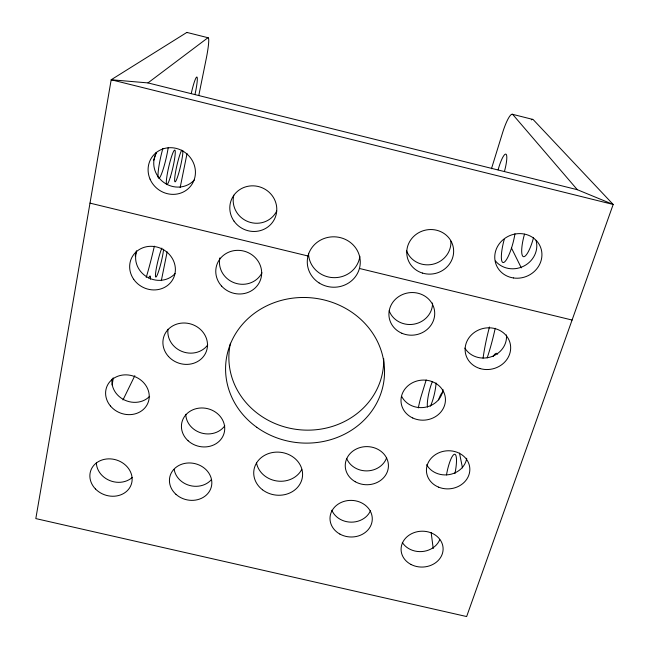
<?xml version="1.0" encoding="UTF-8"?>
<svg xmlns="http://www.w3.org/2000/svg" width="649" height="649" viewBox="0 0 649 649"><rect width="100%" height="100%" fill="white"/><g stroke="black" fill="none" stroke-linecap="round" stroke-linejoin="round"><path stroke-width="0.97" d="M161.333 280.644L167.15 251.861M180.154 187.618L187.034 153.594M198.805 95.411L206.228 58.735A24.297 2.645 -77.7 0 0 207.761 37.869L147.956 82.91L111.19 79.754L35.817 518.592L466.639 616.55L613.183 204.467L533.34 119.749A23.932 4.949 -74.1 0 0 531.288 119.887M426.19 379.957L421.42 395.403A21.425 3.756 -77.3 0 0 418.337 407.921M491.455 168.756L502.513 132.956A23.948 4.478 -74.3 0 1 512.856 114.597L577.326 189.703L613.183 204.467L111.19 79.754L186.644 32.555A24.321 3.14 -77.9 0 1 187.374 32.677M122.977 399.954L134.83 375.666M90 203.129L308.015 255.998M359.432 268.467L572.085 320.038M147.956 82.91L577.326 189.703M187.163 32.491L208.207 37.78M512.215 114.24L532.634 119.375M511.501 248.088L521.309 267.867M459.492 453.107L462.494 467.921M431.155 532.561L433.224 548.559M168.205 147.672A21.815 2.783 -77.2 0 1 158.745 178.353M158.202 177.615A21.815 2.783 -77.2 0 1 162.867 148.467M148.621 277.983A16.882 1.923 -76.2 0 1 150.438 279.248M182.888 150.738A16.631 1.85 -77 0 1 177.858 176.033A16.631 1.85 -77 0 1 175.149 174.605A16.631 1.85 -77 0 1 181.744 150.138M163.589 249.265A16.014 1.736 -76.4 0 1 158.178 272.58A16.014 1.736 -76.4 0 1 155.882 271.014A16.014 1.736 -76.4 0 1 161.869 248.088M156.174 152.604A20.719 2.856 -77.3 0 1 153.562 160.611M154.357 246.158A65.784 8.194 -76.5 0 1 146.228 277.431M135.227 255.957A65.784 8.194 -76.5 0 1 136.436 250.774M191.301 93.269A17.198 1.923 -77.5 0 1 196.89 77.02A17.198 1.923 -77.5 0 1 194.984 94.43M113.186 377.823A19.048 2.377 -75.4 0 1 112.099 384.971M276.701 211.047A22.991 22.107 23.7 0 1 248.453 221.788A22.991 22.107 23.7 0 1 233.802 195.187M175.076 273.594A22.618 20.93 27.6 0 1 147.274 277.123A22.618 20.93 27.6 0 1 136.623 251.406M536.074 240.438A23.202 21.506 -23 0 1 523.792 266.114A23.202 21.506 -23 0 1 495.479 261.012M194.327 179.968A23.51 22.244 38.7 0 1 163.726 182.385A23.51 22.244 38.7 0 1 156.563 152.369M442.975 389.449A21.677 19.608 -5.3 0 1 424.981 407.304A21.677 19.608 -5.3 0 1 401.674 396.401M432.559 303.034A22.326 20.817 -7.6 0 1 414.094 324.135A22.326 20.817 -7.6 0 1 389.189 310.855M359.871 256.306A25.79 24.605 2.9 0 1 332.84 277.618A25.79 24.605 2.9 0 1 308.51 253.313M261.977 272.775A22.472 21.174 18.6 0 1 234.662 282.94A22.472 21.174 18.6 0 1 219.906 257.872M207.729 344.935A21.92 20.03 19.2 0 1 182.044 351.482A21.92 20.03 19.2 0 1 168.01 329.238M383.713 358.67A77.507 71.155 6.2 0 1 299.262 429.727A77.507 71.155 6.2 0 1 230.468 343.216M450.877 241.152A22.885 21.677 -14.8 0 1 432.534 264.313A22.885 21.677 -14.8 0 1 406.517 250.636M506.431 334.933A22.277 20.297 -13.2 0 1 490.79 356.918A22.277 20.297 -13.2 0 1 464.862 348.107M466.72 458.251A21.182 18.667 -5.3 0 1 449.059 474.622A21.182 18.667 -5.3 0 1 426.653 464.7M149.619 396.344A21.547 19.17 20.6 0 1 124.859 400.173A21.547 19.17 20.6 0 1 112.042 379.146M224.805 425.768A21.239 18.943 14 0 1 201.336 432.988A21.239 18.943 14 0 1 185.76 414.305M386.65 457.675A21.052 18.683 0.6 0 1 366.993 470.898A21.052 18.683 0.6 0 1 346.655 458.429M211.485 479.506A20.809 18.188 13.3 0 1 189.816 485.517A20.809 18.188 13.3 0 1 174.2 469.568M439.738 539.725A20.508 17.596 -2.1 0 1 421.915 551.561A20.508 17.596 -2.1 0 1 402.299 542.45M132.177 477.502A20.873 18.042 18.1 0 1 109.746 480.552A20.873 18.042 18.1 0 1 96.368 462.875M301.761 469.397A23.875 21.101 7.4 0 1 276.872 480.982A23.875 21.101 7.4 0 1 256.485 462.778M370.547 510.552A20.622 17.953 2 0 1 351.198 522.153A20.622 17.953 2 0 1 331.834 510.236M498.116 169.819A16.947 3.261 -74.6 0 1 505.782 154.105A16.947 3.261 -74.6 0 1 504.508 171.174M495.211 328.264A64.762 13.864 -76.5 0 1 487.196 357.883M493.078 356.569A19.957 4.689 -77 0 1 497.637 354.143M514.949 233.729A21.466 4.697 -75.2 0 1 504.013 262.326A21.466 4.697 -75.2 0 1 504.232 239.432M483.067 358.175A64.689 15.316 -76.5 0 1 489.468 326.999M533.567 237.461A20.362 4.811 -75 0 1 523.345 256.631A20.362 4.811 -75 0 1 524.506 234.167M438.554 399.914A16.42 3.148 -77.4 0 1 442.853 392.377M436.047 382.942A15.479 2.807 -77.2 0 1 430.311 406.209M427.504 407.077A15.479 2.807 -77.2 0 1 432.437 381.515M446.496 474.93A18.748 4.024 -78.3 0 1 454.503 454.251A18.748 4.024 -78.3 0 1 454.925 473.592M170.403 176.909A17.701 2.093 -77 0 0 174.824 150.106A17.701 2.093 -77 0 0 167.126 174.962A17.701 2.093 -77 0 0 170.403 176.909M262.504 489.792A24.492 21.531 7.4 0 0 302.239 478.062A24.492 21.531 7.4 0 0 269.733 453.189A24.492 21.531 7.4 0 0 262.504 489.792M234.029 221.139A23.632 22.666 23 0 0 274.568 218.948A23.632 22.666 23 0 0 251.301 185.865A23.632 22.666 23 0 0 234.029 221.139M133.702 279.305A23.234 21.425 27.2 0 0 173.186 278.737A23.234 21.425 27.2 0 0 150.673 246.304A23.234 21.425 27.2 0 0 133.702 279.305M513.44 277.959A23.851 22.034 -22.4 0 0 540.779 247.837A23.851 22.034 -22.4 0 0 500.801 241.939A23.851 22.034 -22.4 0 0 513.44 277.959M150.041 179.1A24.175 22.82 37.9 0 0 190.774 185.963A24.175 22.82 37.9 0 0 174.484 148.029A24.175 22.82 37.9 0 0 150.041 179.1M412.74 417.988A22.244 20.038 -5.1 0 0 445.433 399.103A22.244 20.038 -5.1 0 0 411.482 383.291A22.244 20.038 -5.1 0 0 412.74 417.988M401.869 333.253A22.934 21.303 -7.3 0 0 434.66 311.901A22.934 21.303 -7.3 0 0 398.924 296.463A22.934 21.303 -7.3 0 0 401.869 333.253M319.065 282.915A26.504 25.206 3 0 0 360.219 263.786A26.504 25.206 3 0 0 322.05 239.351A26.504 25.206 3 0 0 319.065 282.915M221.65 286.144A23.088 21.685 18.2 0 0 260.549 279.687A23.088 21.685 18.2 0 0 233.964 250.66A23.088 21.685 18.2 0 0 221.65 286.144M168.416 356.406A22.504 20.476 18.9 0 0 206.309 351.498A22.504 20.476 18.9 0 0 180.86 323.194A22.504 20.476 18.9 0 0 168.416 356.406M256.769 427.277A79.559 72.737 6.2 0 0 383.884 381.085A79.559 72.737 6.2 0 0 274.527 302.539A79.559 72.737 6.2 0 0 256.769 427.277M422.458 273.075A23.526 22.22 -14.1 0 0 453.237 247.091A23.526 22.22 -14.1 0 0 414.898 235.336A23.526 22.22 -14.1 0 0 422.458 273.075M479.976 368.535A22.877 20.76 -12.8 0 0 510.349 344.311A22.877 20.76 -12.8 0 0 473.356 333.18A22.877 20.76 -12.8 0 0 479.976 368.535M438.635 487.164A21.733 19.048 -5.1 0 0 469.787 468.018A21.733 19.048 -5.1 0 0 435.966 454.284A21.733 19.048 -5.1 0 0 438.635 487.164M110.395 405.925A22.115 19.575 20.4 0 0 147.753 403.427A22.115 19.575 20.4 0 0 124.105 374.903A22.115 19.575 20.4 0 0 110.395 405.925M188.105 440.768A21.782 19.34 13.9 0 0 224.108 433.134A21.782 19.34 13.9 0 0 197.012 408.472A21.782 19.34 13.9 0 0 188.105 440.768M355.254 481.736A21.595 19.064 0.7 0 0 388.418 466.55A21.595 19.064 0.7 0 0 356.861 448.743A21.595 19.064 0.7 0 0 355.254 481.736M175.944 494.311A21.336 18.545 13.2 0 0 211.217 487.269A21.336 18.545 13.2 0 0 184.746 463.402A21.336 18.545 13.2 0 0 175.944 494.311M411.077 564.508A21.019 17.929 -2 0 0 443.105 549.427A21.019 17.929 -2 0 0 412.099 533.454A21.019 17.929 -2 0 0 411.077 564.508M95.476 488.973A21.401 18.391 17.9 0 0 131.187 484.673A21.401 18.391 17.9 0 0 106.347 459.021A21.401 18.391 17.9 0 0 95.476 488.973M339.889 534.086A21.141 18.302 2.1 0 0 372.266 519.573A21.141 18.302 2.1 0 0 341.26 502.415A21.141 18.302 2.1 0 0 339.889 534.086"/></g></svg>
